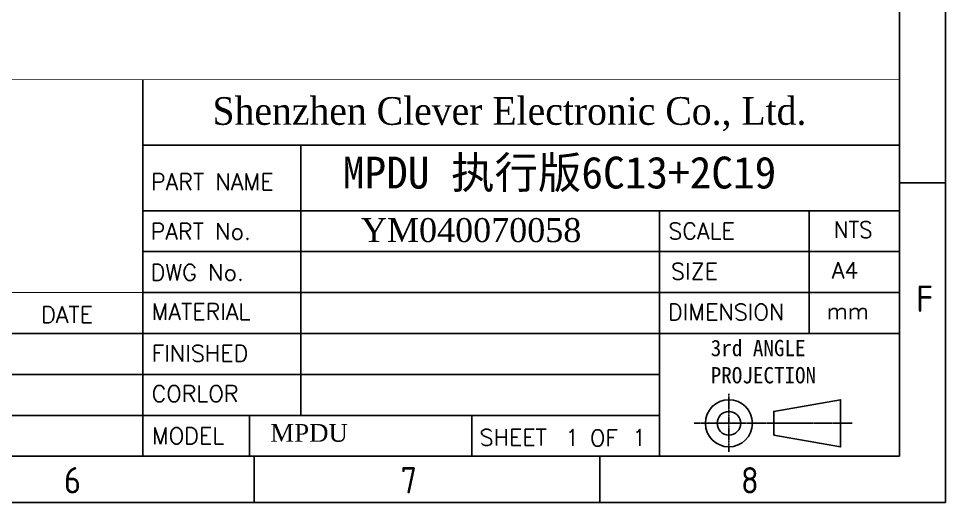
# Model space of a CAD drawing. Header units: inches. Extents: x 32166 to 34772, y 2386 to 4229.
# Drawn here: x 33899 to 34772, y 2386 to 2841 of the extents above; entities that cross this region are included whole.
import ezdxf
from ezdxf.enums import TextEntityAlignment as Align

# ---------------------------------------------------------------- set-up
doc = ezdxf.new("R2010")
doc.units = ezdxf.units.IN
doc.header["$LTSCALE"] = 0.64311
doc.header["$MEASUREMENT"] = 0
doc.linetypes.add('CENTER', pattern=[0.6, 0.375, -0.075, 0.075, -0.075])
doc.layers.get('0').update_dxf_attribs({"linetype": 'CONTINUOUS'})
doc.styles.add('ISO Proportional', font='isocp')
doc.styles.add('ROMANS', font='romans', dxfattribs={"width": 0.95})
doc.styles.add('样式 1', font='')
doc.styles.get('样式 1').set_extended_font_data('SimSun')

msp = doc.modelspace()

# ---------------------------------------------------------------- linework, layer by layer
for p, q in [((34728.68, 4185.17), (34728.68, 2429.29)), ((34015.78, 2783.79), (34015.78, 2429.29)), ((34015.78, 2722.14), (34728.68, 2722.14)), ((34164.68, 2722.14), (34164.68, 2467.82)), ((34772.11, 2686.78), (34728.68, 2686.78)), ((34015.78, 2660.49), (34728.68, 2660.49)), ((34502.52, 2660.49), (34502.52, 2429.29)), ((34643.52, 2660.49), (34643.52, 2544.89)), ((34015.78, 2621.95), (34728.68, 2621.95)), ((34015.78, 2583.42), (34728.68, 2583.42)), ((33617.88, 2544.89), (34015.78, 2544.89)), ((34728.68, 2544.89), (34015.78, 2544.89)), ((34502.52, 2506.35), (33617.88, 2506.35)), ((33617.88, 2467.82), (34502.52, 2467.82)), ((34116.27, 2467.82), (34116.27, 2429.29)), ((34325.83, 2467.82), (34325.83, 2429.29)), ((34728.68, 2429.29), (32209.64, 2429.29)), ((34120.64, 2385.86), (34120.64, 2429.29)), ((34446.37, 2385.86), (34446.37, 2429.29))]:
    msp.add_line(p, q)
at = {"linetype": 'CENTER', "ltscale": 6}
msp.add_line((34684.06, 2460.39), (34535.19, 2460.39), dxfattribs=at)
for points in [[(32166.21, 2385.86), (34772.11, 2385.86), (34772.11, 4228.61), (32166.21, 4228.61)], [(34610.25, 2449.29), (34610.25, 2460.39), (34610.25, 2471.49), (34673.35, 2482.59), (34673.35, 2460.39), (34673.35, 2438.2)]]:
    msp.add_lwpolyline(points, close=True)
at = {"const_width": 0.771}
for points in [[(33617.88, 2783.79), (34015.78, 2783.79)], [(34015.78, 2783.79), (34728.68, 2783.79)], [(34015.78, 2429.29), (34015.78, 2783.79)], [(33617.88, 2583.42), (34015.78, 2583.42)]]:
    msp.add_lwpolyline(points, dxfattribs=at)
at = {"linetype": 'CENTER', "ltscale": 4}
msp.add_lwpolyline([(34568.04, 2433.59), (34568.04, 2460.92), (34568.04, 2488.26)], dxfattribs=at)
for radius in [22.2, 11.1]:
    msp.add_circle((34568.04, 2460.39), radius)

# ---------------------------------------------------------------- texts
at = {"style": 'ROMANS'}
for s, height, p in [('PART NAME', 15.413, (34023.42, 2679.94)), ('PART No.', 15.413, (34023.15, 2633.22)), ('SCALE', 15.413, (34510.88, 2633.72)), ('A4', 15.413, (34665.1, 2596.78)), ('DWG No.', 15.413, (34023.15, 2594.69)), ('SIZE', 15.413, (34513.44, 2595.64)), ('DATE', 15.413, (33919.93, 2554.88)), ('MATERIAL ', 15.413, (34024.01, 2557.7)), ('DIMENSION', 15.413, (34510.59, 2557.32)), ('mm', 15.413, (34660.3, 2558.28)), ('FINISHED', 15.413, (34024.01, 2518.54)), ('CORLOR ', 15.413, (34024.01, 2480.48)), ('MODEL ', 15.413, (34024.34, 2440.85)), ('SHEET', 15.413, (34333.05, 2439.31)), ('1', 15.41, (34413.76, 2439.18)), ('1', 15.41, (34476.94, 2439.18)), ('OF', 15.413, (34437.06, 2438.78))]:
    msp.add_text(s, height=height, dxfattribs=at).set_placement(p)
at = {"style": 'ISO Proportional'}
for s, p in [('F', (34752.59, 2577.61)), ('6', (33949.51, 2406.77)), ('7', (34266.42, 2406.77)), ('8', (34587.8, 2406.77))]:
    msp.add_text(s, height=24.82, dxfattribs=at).set_placement(p, align=Align.MIDDLE)
at = {"attachment_point": 1}
for s, insert, char_height, width, style in [('{\\fTimes New Roman|b0|i0|c0|p18;Shenzhen Clever Electronic Co., Ltd.}', (34081.4, 2767.4), 26.0591, 701.192, 'ROMANS'), ('MPDU 执行版6C13+2C19', (34204.23, 2711.39), 30, 594.4107, '样式 1'), ('{\\ftimes new roman|b0|i0|c0|p18;YM040070058}', (34221.27, 2653.49), 22.5, 393.706, '样式 1'), ('NTS', (34666.81, 2650.38), 15.413, 160.0491, 'ROMANS'), ('{\\Ftxt|c0;3rd ANGLE\\PPROJECTION}', (34550.9, 2538.91), 15.3619, 160.0491, 'ROMANS'), ('{\\fTimes New Roman|b0|i0|c0|p18;MPDU}', (34135.9, 2459.73), 16.7523, 160.0491, '样式 1')]:
    msp.add_mtext(s, dxfattribs=dict(at, insert=insert, char_height=char_height, width=width, style=style))

doc.saveas('drawing.dxf')
